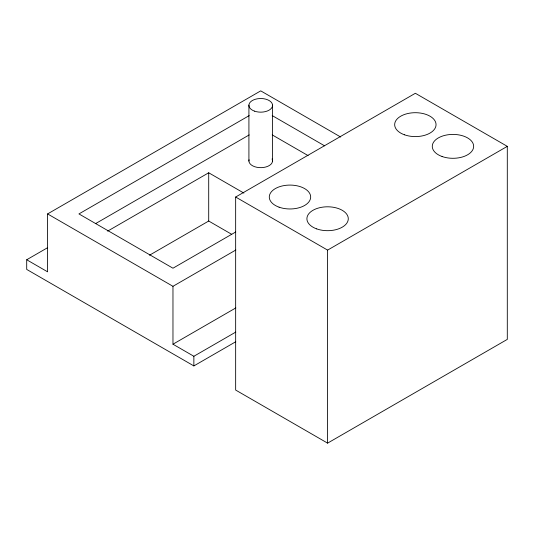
<?xml version="1.0" encoding="UTF-8"?>
<svg xmlns="http://www.w3.org/2000/svg" width="534" height="534" viewBox="0 0 534 534"><rect width="100%" height="100%" fill="white"/><g stroke="black" fill="none" stroke-linecap="round" stroke-linejoin="round"><path stroke-width="0.8" d="M235.768 341.733L193.862 365.924L26.7 269.416L26.7 259.764L47.593 271.826L47.593 213.92L260.732 90.867L340.712 137.044M249.191 115.624L78.939 213.92L172.969 268.208L235.734 231.97M26.7 259.764L47.653 247.663M95.533 223.639L249.191 134.928M107.621 231.135L208.707 172.776L243.904 193.094M235.654 197.026L415.359 93.276L507.3 146.356L507.3 339.384L327.596 443.133L235.654 390.054L235.654 197.026L327.596 250.106L507.3 146.356M149.5 255.212L208.707 221.029L231.696 234.306M47.593 213.92L172.969 286.304L235.828 250.012M172.969 286.304L172.969 344.21L235.828 307.918M172.969 344.21L193.862 356.271L235.768 332.081M272.213 115.591L324.612 145.842M272.213 134.895L308.105 155.614M327.596 250.106L327.596 443.133M272.547 105.125L272.547 161.048M248.917 105.125L248.917 161.048M208.707 172.776L208.707 221.029M193.862 356.271L193.862 365.924M272.08 158.932A11.821 6.822 0 0 1 261.473 167.649A11.821 6.822 0 0 1 249.058 159.766M442.072 156.509A20.686 11.942 0 0 0 473.645 146.73A20.686 11.942 0 0 0 443.193 135.83A20.686 11.942 0 0 0 442.072 156.509M404.458 134.795A20.686 11.942 0 0 0 436.038 125.016A20.686 11.942 0 0 0 405.586 114.116A20.686 11.942 0 0 0 404.458 134.795M316.695 228.892A20.686 11.942 0 0 0 348.275 219.114A20.686 11.942 0 0 0 317.823 208.213A20.686 11.942 0 0 0 316.695 228.892M279.082 207.179A20.686 11.942 0 0 0 310.661 197.4A20.686 11.942 0 0 0 280.21 186.499A20.686 11.942 0 0 0 279.082 207.179M254.504 111.139A11.821 6.822 0 0 0 272.547 105.558A11.821 6.822 0 0 0 255.145 99.324A11.821 6.822 0 0 0 254.504 111.139"/></g></svg>
